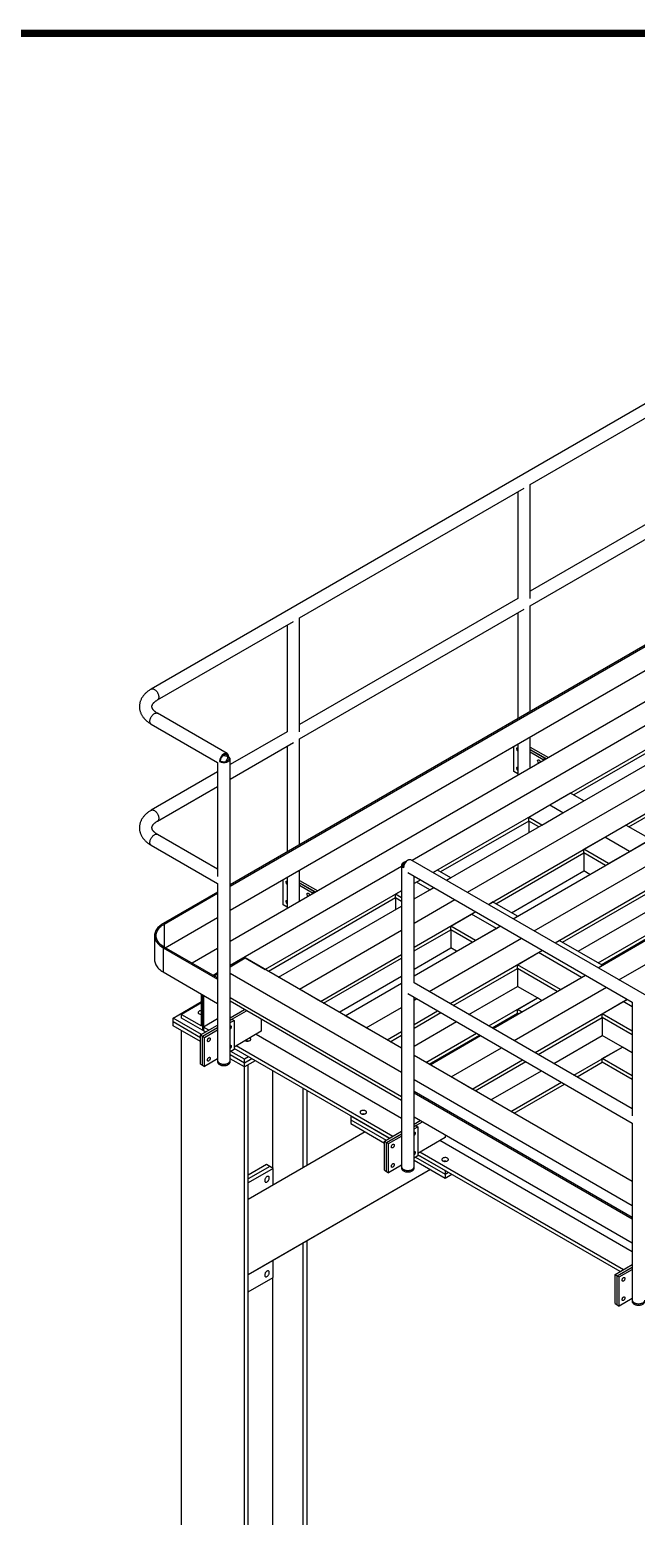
# Model space of a CAD drawing. Header units: millimetres. Extents: x 0 to 16187, y -20471 to 6290.
# Drawn here: x 3269.3 to 3351.1, y 2103.1 to 2303.5 of the extents above; entities that cross this region are included whole.
import ezdxf
from ezdxf.enums import TextEntityAlignment as Align

# ---------------------------------------------------------------- set-up
doc = ezdxf.new("R2010")
doc.units = ezdxf.units.MM
doc.layers.add('BORDER1', color=3, linetype='Continuous')
doc.layers.add('BORDER2', color=7, linetype='Continuous')
doc.styles.add('ROMANC', font='ROMANC', dxfattribs={"height": 5})
doc.styles.add('ROMANS', font='ROMANS.shx', dxfattribs={"width": 0.8})
doc.styles.add('ROMANT', font='ROMANT', dxfattribs={"height": 4})

# ---------------------------------------------------------------- blocks, each defined once
blk = doc.blocks.new('*U609')
at = {"layer": 'BORDER1', "color": 154, "true_color": 0x1859a9, "const_width": 1}
blk.add_lwpolyline([(1.81, 811), (1144, 811), (1144, 0), (0, 0), (0, 811)], close=True, dxfattribs=at)
at = {"layer": 'BORDER2', "flags": 8}
for tag, height, style, p in [('REV-A', 3.24, 'ROMANS', (986.93, 140.25)), ('RE-A', 8.06, 'ROMANT', (1084.63, 7.17))]:
    blk.add_attdef(tag, text='', height=height, dxfattribs=dict(at, style=style)).set_placement(p, align=Align.CENTER)
at = {"layer": 'BORDER2', "style": 'ROMANS', "width": 3.830216}
blk.add_attdef('DATE-A', text='', height=3.24, dxfattribs=at).set_placement((995.51, 140.25), (1008.51, 140.25), align=Align.FIT)
at = {"layer": 'BORDER2'}
for tag, height, style, p in [('DRN-A', 3.24, 'ROMANS', (1018.38, 140.25)), ('CHD-A', 3.24, 'ROMANS', (1032.35, 140.25)), ('APD-A', 3.24, 'ROMANS', (1046.64, 140.25)), ('CONS_CONT_VEND', 4.2, 'ROMANC', (1061.39, 72.83))]:
    blk.add_attdef(tag, text='', height=height, dxfattribs=dict(at, style=style)).set_placement(p, align=Align.CENTER)
at = {"layer": 'BORDER2', "style": 'ROMANS', "width": 0.8}
for tag, p, height in [('1:X', (997.23, 122.55), 3.5), ('LOC', (1042.74, 122.55), 3.5), ('PROJ_NO', (1118.64, 122.55), 3.5), ('CONS_DRG_NO', (1011, 63), 3)]:
    blk.add_attdef(tag, p, '', height=height, dxfattribs=at)
at = {"layer": 'BORDER2', "lineweight": 30, "width": 0.8, "flags": 104}
blk.add_attdef('COMMENTS-A', text='', height=2.2, dxfattribs=at).set_placement((1055.21, 142.07), align=Align.MIDDLE_LEFT)
at = {"layer": 'BORDER2', "style": 'ROMANS', "width": 0.8}
for tag, p in [('PROJECT_TITLE_1', (1061.07, 55.35)), ('PROJECT_TITLE_2', (1061.07, 49.3))]:
    blk.add_attdef(tag, text='', height=3.5, dxfattribs=at).set_placement(p, align=Align.MIDDLE)
at = {"layer": 'BORDER2', "style": 'ROMANT', "width": 0.8}
for tag, p in [('DRG_TITLE_1', (1061.07, 36.31)), ('DRG_TITLE_2', (1061.07, 28.31)), ('DRG_TITLE_3', (1061.07, 20.31))]:
    blk.add_attdef(tag, text='', height=5, dxfattribs=at).set_placement(p, align=Align.CENTER)
at = {"layer": 'BORDER2', "style": 'ROMANT'}
for tag, p in [('AR', (995, 7.17)), ('PA', (1011.74, 7.17)), ('DC', (1028.45, 7.17)), ('TS', (1120.84, 7.17))]:
    blk.add_attdef(tag, p, '', height=8.06, dxfattribs=at)
for tag, p in [('SRNO', (1074.7, 7.17)), ('SH', (1115.8, 7.18))]:
    blk.add_attdef(tag, text='', height=8.06, dxfattribs=at).set_placement(p, align=Align.RIGHT)
at = {"layer": 'BORDER2', "style": 'ROMANS', "flags": 2}
blk.add_attdef('TB_VERSION', text='', height=2, dxfattribs=at).set_placement((1, -1), align=Align.TOP_LEFT)

msp = doc.modelspace()

# ---------------------------------------------------------------- linework, layer by layer
at = {"color": 7, "linetype": 'Continuous', "lineweight": 25}
for p, q in [((3406.40346, 2284.33416), (3285.65791, 2214.62923)), ((3336.78523, 2242.19532), (3367.05386, 2259.66903)), ((3406.82543, 2252.04892), (3296.29728, 2188.24238)), ((3296.29728, 2188.0791), (3406.96685, 2251.96728)), ((3296.29728, 2184.81293), (3406.96685, 2248.70112)), ((3409.65386, 2246.05901), (3296.29728, 2180.61965)), ((3366.20992, 2244.8001), (3336.78523, 2227.81359)), ((3336.78523, 2225.86451), (3367.05386, 2243.33821)), ((3336.78523, 2226.83913), (3336.78523, 2242.19532)), ((3305.67253, 2224.23434), (3335.94116, 2241.70805)), ((3404.76149, 2239.96907), (3320.85591, 2191.53141)), ((3335.09723, 2241.22086), (3335.09723, 2226.83913)), ((3409.65386, 2239.52774), (3323.68434, 2189.8986)), ((3325.46625, 2188.86992), (3411.43576, 2238.49907)), ((3328.29468, 2187.23711), (3414.26419, 2236.86625)), ((3331.1231, 2185.60429), (3417.09262, 2235.23343)), ((3334.46065, 2183.67757), (3420.43016, 2233.30671)), ((3337.28908, 2182.04475), (3423.25859, 2231.6739)), ((3340.1175, 2180.41194), (3426.08702, 2230.04108)), ((3335.09723, 2226.83913), (3305.67253, 2209.85261)), ((3336.78523, 2211.61557), (3336.78523, 2225.86451)), ((3345.91578, 2177.06466), (3431.88529, 2226.69381)), ((3286.50184, 2213.16734), (3304.82846, 2223.74707)), ((3305.67253, 2207.90353), (3335.94116, 2225.37724)), ((3305.67253, 2208.87815), (3305.67253, 2224.23434)), ((3335.09723, 2224.89004), (3335.09723, 2210.64111)), ((3348.74421, 2175.43185), (3434.71372, 2225.06099)), ((3303.98453, 2223.25988), (3303.98453, 2208.87815)), ((3285.65791, 2209.90171), (3294.60928, 2204.73419)), ((3295.87525, 2205.95245), (3286.50184, 2211.3636)), ((3359.61898, 2210.1533), (3342.64849, 2200.35644)), ((3303.98453, 2208.87815), (3296.29728, 2204.44039)), ((3305.67253, 2193.65459), (3305.67253, 2207.90353)), ((3336.78523, 2203.99284), (3336.78523, 2208.18613)), ((3296.29728, 2202.49131), (3304.82846, 2207.41626)), ((3303.98453, 2206.92907), (3303.98453, 2192.68013)), ((3334.57326, 2203.51513), (3334.57326, 2206.90918)), ((3335.02827, 2207.17186), (3335.09723, 2207.13205)), ((3335.09723, 2207.21166), (3335.09723, 2203.01838)), ((3336.78523, 2206.81071), (3339.22584, 2205.40178)), ((3336.78523, 2206.48415), (3338.8159, 2205.31187)), ((3336.78523, 2206.48415), (3338.94299, 2205.23849)), ((3336.78523, 2206.15758), (3338.53306, 2205.14858)), ((3350.08725, 2196.06213), (3367.05774, 2205.85899)), ((3294.60928, 2204.73419), (3294.60928, 2189.37799)), ((3296.29728, 2164.55777), (3296.29728, 2205.2215)), ((3338.8159, 2205.31187), (3338.53306, 2205.14858)), ((3338.53306, 2205.14858), (3338.53306, 2205.00184)), ((3338.8159, 2205.31187), (3338.8159, 2205.16512)), ((3294.60928, 2203.46593), (3285.65791, 2198.29841)), ((3335.09723, 2203.21265), (3334.57326, 2203.51513)), ((3286.50184, 2196.83652), (3294.60928, 2201.51685)), ((3342.22415, 2200.6014), (3339.39573, 2198.96859)), ((3344.00606, 2199.57273), (3342.22415, 2200.6014)), ((3339.39573, 2198.96859), (3336.5673, 2197.33577)), ((3338.34921, 2196.3071), (3341.17763, 2197.93991)), ((3341.17763, 2197.93991), (3339.39573, 2198.96859)), ((3341.17763, 2197.93991), (3344.00606, 2199.57273)), ((3336.5673, 2196.84585), (3324.68797, 2189.98806)), ((3338.34921, 2196.3071), (3336.5673, 2197.33577)), ((3336.5673, 2196.84585), (3336.5673, 2197.33577)), ((3337.92487, 2196.06213), (3336.5673, 2196.84585)), ((3336.5673, 2196.84585), (3336.5673, 2195.27842)), ((3346.83449, 2194.67428), (3349.66292, 2196.3071)), ((3353.00046, 2194.38037), (3349.66292, 2196.3071)), ((3294.60928, 2190.35246), (3286.50184, 2195.03278)), ((3344.00606, 2193.04146), (3346.83449, 2194.67428)), ((3350.17203, 2192.74756), (3346.83449, 2194.67428)), ((3350.17203, 2192.74756), (3353.00046, 2194.38037)), ((3285.65791, 2193.57089), (3294.60928, 2188.40337)), ((3332.12674, 2185.69375), (3344.00606, 2192.55154)), ((3344.00606, 2192.55154), (3344.00606, 2193.04146)), ((3347.34361, 2191.11474), (3344.00606, 2193.04146)), ((3346.91927, 2190.86978), (3344.00606, 2192.55154)), ((3344.00606, 2192.55154), (3344.00606, 2190.11774)), ((3347.34361, 2191.11474), (3350.17203, 2192.74756)), ((3319.42024, 2190.70262), (3296.29728, 2177.35402)), ((3305.67253, 2186.03186), (3305.67253, 2190.22515)), ((3319.42024, 2190.89844), (3319.42024, 2150.2347)), ((3320.26431, 2189.92386), (3350.53294, 2172.45015)), ((3465.90897, 2107.79407), (3320.68621, 2191.62938)), ((3324.26364, 2190.23302), (3323.68434, 2189.8986)), ((3326.04555, 2189.20435), (3324.26364, 2190.23302)), ((3334.2347, 2184.47685), (3344.00606, 2190.11774)), ((3344.81131, 2189.65288), (3344.00606, 2190.11774)), ((3294.60928, 2188.40337), (3294.60928, 2164.55777)), ((3303.46056, 2185.55415), (3303.46056, 2188.94821)), ((3303.91557, 2189.21088), (3303.98453, 2189.17107)), ((3303.98453, 2189.25069), (3303.98453, 2185.0574)), ((3305.67253, 2188.84973), (3308.11314, 2187.4408)), ((3305.67253, 2188.52317), (3307.7032, 2187.35089)), ((3305.67253, 2188.52317), (3307.83029, 2187.27752)), ((3305.67253, 2188.19661), (3307.42036, 2187.1876)), ((3321.10824, 2175.05493), (3321.10824, 2189.43666)), ((3321.9962, 2188.92406), (3321.10824, 2188.41145)), ((3321.43521, 2188.6002), (3321.10824, 2188.41145)), ((3321.10824, 2186.3541), (3323.77811, 2187.89538)), ((3321.9962, 2188.92406), (3321.43521, 2188.6002)), ((3323.21712, 2187.57153), (3321.43521, 2188.6002)), ((3323.21712, 2187.57153), (3323.77811, 2187.89538)), ((3325.46625, 2188.86992), (3326.04555, 2189.20435)), ((3294.60928, 2187.26792), (3287.27347, 2183.03304)), ((3287.41489, 2182.9514), (3294.60928, 2187.10464)), ((3319.42024, 2187.43699), (3301.04225, 2176.8276)), ((3318.60679, 2186.47746), (3301.46659, 2176.58264)), ((3307.7032, 2187.35089), (3307.42036, 2187.1876)), ((3307.42036, 2187.1876), (3307.42036, 2187.04086)), ((3307.7032, 2187.35089), (3307.7032, 2187.20415)), ((3319.42024, 2187.43699), (3318.60679, 2186.96739)), ((3319.42024, 2186.49779), (3318.60679, 2186.96739)), ((3318.60679, 2186.47746), (3318.60679, 2186.96739)), ((3319.42024, 2186.00786), (3318.60679, 2186.47746)), ((3318.60679, 2186.47746), (3318.60679, 2184.91004)), ((3321.10824, 2186.3541), (3323.21712, 2187.57153)), ((3321.10824, 2183.08847), (3326.60654, 2186.26257)), ((3331.1231, 2185.60429), (3331.7024, 2185.93871)), ((3335.03995, 2184.01199), (3331.7024, 2185.93871)), ((3341.12113, 2180.5014), (3353.00046, 2187.35918)), ((3287.55677, 2179.76715), (3294.60928, 2183.83847)), ((3302.82416, 2175.79892), (3319.42024, 2185.37964)), ((3303.98453, 2185.25167), (3303.46056, 2185.55415)), ((3321.10824, 2179.82283), (3329.43497, 2184.62975)), ((3326.04555, 2182.67308), (3328.87398, 2184.3059)), ((3328.87398, 2184.3059), (3329.43497, 2184.62975)), ((3332.21152, 2182.37917), (3328.87398, 2184.3059)), ((3334.46065, 2183.67757), (3335.03995, 2184.01199)), ((3343.22909, 2179.2845), (3353.00046, 2184.92538)), ((3287.41489, 2182.9514), (3287.41489, 2179.84905)), ((3305.65259, 2174.16611), (3319.42024, 2182.11401)), ((3321.10824, 2175.96939), (3332.77251, 2182.70303)), ((3321.10824, 2179.33291), (3326.04555, 2182.18316)), ((3329.38309, 2180.74636), (3326.04555, 2182.67308)), ((3326.04555, 2182.18316), (3326.04555, 2182.67308)), ((3328.95876, 2180.5014), (3326.04555, 2182.18316)), ((3326.04555, 2182.18316), (3326.04555, 2179.74936)), ((3329.38309, 2180.74636), (3332.21152, 2182.37917)), ((3332.21152, 2182.37917), (3332.77251, 2182.70303)), ((3345.93024, 2177.72516), (3355.70161, 2183.36605)), ((3286.1019, 2181.40023), (3286.1019, 2178.13406)), ((3287.27347, 2179.76741), (3294.60928, 2175.53254)), ((3287.27347, 2179.76741), (3287.27347, 2176.50125)), ((3294.60928, 2175.69582), (3287.41489, 2179.84905)), ((3294.60928, 2179.64519), (3291.18866, 2177.6705)), ((3321.10824, 2176.89911), (3326.04555, 2179.74936)), ((3323.14464, 2173.87934), (3335.60094, 2181.07021)), ((3326.8508, 2179.2845), (3326.04555, 2179.74936)), ((3340.1175, 2180.41194), (3340.6968, 2180.74636)), ((3346.49508, 2177.39908), (3340.6968, 2180.74636)), ((3346.35458, 2177.48019), (3353.00046, 2181.31678)), ((3296.29728, 2177.20706), (3298.34111, 2178.38694)), ((3298.34111, 2178.38694), (3301.04225, 2176.8276)), ((3319.42024, 2166.21821), (3298.34111, 2178.38694)), ((3308.48102, 2172.53329), (3319.42024, 2178.84837)), ((3308.90535, 2172.28833), (3319.42024, 2178.35845)), ((3325.97307, 2172.24653), (3338.42937, 2179.43739)), ((3335.03995, 2177.48072), (3337.86837, 2179.11354)), ((3337.86837, 2179.11354), (3338.42937, 2179.43739)), ((3343.66665, 2175.76627), (3337.86837, 2179.11354)), ((3287.27347, 2176.50125), (3294.60928, 2172.26637)), ((3294.60928, 2176.37956), (3294.01708, 2176.03769)), ((3294.14436, 2175.96421), (3294.60928, 2176.2326)), ((3319.42024, 2162.95258), (3296.29728, 2176.30118)), ((3305.65259, 2174.16611), (3302.82416, 2175.79892)), ((3311.01331, 2171.07143), (3319.42024, 2175.92465)), ((3326.3974, 2172.00156), (3335.03995, 2176.9908)), ((3331.77134, 2168.89925), (3344.22764, 2176.09012)), ((3340.83822, 2174.13345), (3335.03995, 2177.48072)), ((3335.03995, 2176.9908), (3335.03995, 2177.48072)), ((3340.41389, 2173.88849), (3335.03995, 2176.9908)), ((3335.03995, 2176.9908), (3335.03995, 2174.557)), ((3340.83822, 2174.13345), (3343.66665, 2175.76627)), ((3343.66665, 2175.76627), (3344.22764, 2176.09012)), ((3345.91578, 2177.06466), (3346.49508, 2177.39908)), ((3308.48102, 2172.53329), (3305.65259, 2174.16611)), ((3311.81856, 2170.60657), (3319.42024, 2174.99493)), ((3350.53294, 2158.06841), (3321.10824, 2175.05493)), ((3328.50536, 2170.78467), (3335.03995, 2174.557)), ((3334.59977, 2167.26644), (3347.05607, 2174.4573)), ((3337.7411, 2172.99766), (3335.03995, 2174.557)), ((3288.59717, 2170.29527), (3292.42969, 2172.50774)), ((3292.42969, 2172.34454), (3289.72855, 2170.7852)), ((3292.42969, 2169.22586), (3292.42969, 2173.52462)), ((3292.55697, 2173.45115), (3292.55697, 2168.66246)), ((3292.68425, 2173.37767), (3292.68425, 2168.58898)), ((3319.42024, 2159.68695), (3296.29728, 2173.03555)), ((3319.42024, 2159.19702), (3296.29728, 2172.54562)), ((3314.64699, 2168.97375), (3319.42024, 2171.72929)), ((3320.26431, 2173.59304), (3350.53294, 2156.11933)), ((3321.10824, 2150.2347), (3321.10824, 2173.10585)), ((3321.10824, 2172.70376), (3321.4565, 2172.9048)), ((3331.20651, 2169.22533), (3337.7411, 2172.99766)), ((3335.03995, 2171.43832), (3337.7411, 2172.99766)), ((3337.4282, 2165.63362), (3349.8845, 2172.82449)), ((3338.30593, 2172.67159), (3337.7411, 2172.99766)), ((3346.49508, 2170.86782), (3349.3235, 2172.50064)), ((3349.3235, 2172.50064), (3349.8845, 2172.82449)), ((3350.53294, 2171.80244), (3349.3235, 2172.50064)), ((3350.53294, 2172.45015), (3350.53294, 2157.09395)), ((3292.42231, 2168.08707), (3288.59717, 2170.29527)), ((3288.59717, 2169.77269), (3288.59717, 2170.29527)), ((3288.59717, 2169.2501), (3288.59717, 2169.77269)), ((3292.29577, 2167.63753), (3288.59717, 2169.77269)), ((3289.72855, 2170.29527), (3289.72855, 2170.7852)), ((3289.72855, 2170.7852), (3292.42969, 2169.22586)), ((3292.55697, 2168.66246), (3289.72855, 2170.29527)), ((3294.60928, 2170.1902), (3292.68425, 2169.0789)), ((3296.29728, 2170.32404), (3298.22144, 2171.43483)), ((3296.29728, 2169.99748), (3298.50428, 2171.27155)), ((3296.29728, 2169.99748), (3296.53841, 2170.13668)), ((3296.29728, 2169.67091), (3296.82125, 2169.97339)), ((3296.53841, 2170.13668), (3296.82125, 2169.97339)), ((3296.82125, 2169.97339), (3296.82125, 2166.054)), ((3300.49821, 2170.12048), (3300.49821, 2168.50322)), ((3314.64699, 2168.97375), (3311.81856, 2170.60657)), ((3321.10824, 2169.43812), (3324.28493, 2171.27199)), ((3321.10824, 2168.9482), (3324.70926, 2171.02702)), ((3321.10824, 2166.5144), (3326.81722, 2169.81012)), ((3331.63084, 2168.98036), (3335.03995, 2170.9484)), ((3335.03995, 2170.9484), (3335.03995, 2171.43832)), ((3335.60478, 2171.11225), (3335.03995, 2171.43832)), ((3335.18045, 2170.86729), (3335.03995, 2170.9484)), ((3337.85253, 2165.38866), (3346.49508, 2170.37789)), ((3346.49508, 2170.37789), (3346.49508, 2170.86782)), ((3350.53294, 2168.53681), (3346.49508, 2170.86782)), ((3350.53294, 2168.04688), (3346.49508, 2170.37789)), ((3346.49508, 2170.37789), (3346.49508, 2167.9441)), ((3292.29577, 2167.11495), (3288.59717, 2169.2501)), ((3289.72855, 2057.41667), (3289.72855, 2168.59697)), ((3292.29577, 2168.01402), (3294.60928, 2169.34958)), ((3292.29577, 2164.09462), (3292.29577, 2168.01402)), ((3292.29577, 2168.01402), (3292.57861, 2167.85073)), ((3292.68425, 2168.58898), (3292.55697, 2168.66246)), ((3292.57861, 2167.85073), (3294.60928, 2169.02302)), ((3292.57861, 2163.93134), (3292.57861, 2167.85073)), ((3292.57861, 2167.85073), (3292.86145, 2167.68745)), ((3292.68425, 2169.0789), (3292.68425, 2168.58898)), ((3293.41233, 2168.65859), (3292.68425, 2169.0789)), ((3292.988, 2168.41363), (3292.68425, 2168.58898)), ((3292.86145, 2167.68745), (3294.60928, 2168.69645)), ((3292.86145, 2163.76806), (3292.86145, 2167.68745)), ((3300.49821, 2168.50322), (3296.82125, 2166.38056)), ((3319.42024, 2156.76322), (3299.79098, 2168.09495)), ((3317.47542, 2167.34094), (3314.64699, 2168.97375)), ((3317.47542, 2167.34094), (3319.42024, 2168.46366)), ((3317.89975, 2167.09597), (3319.42024, 2167.97374)), ((3322.70886, 2164.31974), (3329.51837, 2168.25079)), ((3323.13319, 2164.07477), (3329.94271, 2168.00582)), ((3323.27369, 2163.99366), (3330.08321, 2167.92471)), ((3339.96049, 2164.17176), (3346.49508, 2167.9441)), ((3349.19623, 2166.38476), (3346.49508, 2167.9441)), ((3296.82125, 2166.054), (3296.29728, 2165.75152)), ((3298.21383, 2164.7437), (3296.38266, 2165.80081)), ((3317.79896, 2154.09057), (3296.82125, 2166.20074)), ((3318.22329, 2154.33553), (3297.08984, 2166.53561)), ((3326.10212, 2162.36085), (3332.91163, 2166.2919)), ((3342.66164, 2162.61242), (3349.19623, 2166.38476)), ((3346.49508, 2164.82542), (3349.19623, 2166.38476)), ((3350.53294, 2165.61309), (3349.19623, 2166.38476)), ((3292.29577, 2164.09462), (3292.57861, 2163.93134)), ((3292.57861, 2163.93134), (3292.86145, 2163.76806)), ((3294.60928, 2164.77706), (3292.86145, 2163.76806)), ((3294.60928, 2164.55777), (3294.60928, 2164.3618)), ((3298.21383, 2164.22111), (3296.29728, 2165.32751)), ((3298.21383, 2163.69852), (3296.29728, 2164.80492)), ((3296.29728, 2164.3618), (3296.29728, 2164.55777)), ((3298.77951, 2165.07026), (3298.21383, 2164.7437)), ((3299.23213, 2164.80897), (3298.21383, 2164.22111)), ((3298.21383, 2164.22111), (3298.21383, 2164.7437)), ((3299.68476, 2164.54767), (3298.21383, 2163.69852)), ((3298.21383, 2163.69852), (3298.21383, 2164.22111)), ((3298.21383, 2052.51822), (3298.21383, 2163.69852)), ((3298.75123, 2052.82846), (3298.75123, 2164.00876)), ((3350.53294, 2148.25723), (3321.10824, 2165.24375)), ((3326.10212, 2162.36085), (3323.27369, 2163.99366)), ((3328.93055, 2160.72803), (3335.74006, 2164.65908)), ((3329.35488, 2160.48307), (3336.16439, 2164.41412)), ((3343.08597, 2162.36746), (3346.49508, 2164.33549)), ((3350.53294, 2162.49441), (3346.49508, 2164.82542)), ((3346.49508, 2164.33549), (3346.49508, 2164.82542)), ((3350.53294, 2162.00448), (3346.49508, 2164.33549)), ((3302.07463, 2150.05305), (3302.07463, 2163.16803)), ((3350.53294, 2144.9916), (3321.10824, 2161.97812)), ((3328.93055, 2160.72803), (3326.10212, 2162.36085)), ((3331.46284, 2159.26617), (3338.27235, 2163.19722)), ((3334.16399, 2157.70683), (3340.9735, 2161.63788)), ((3306.16171, 2150.11557), (3306.16171, 2160.80861)), ((3306.69911, 2150.4259), (3306.69911, 2160.49837)), ((3350.53294, 2143.41178), (3321.10824, 2160.39829)), ((3321.10824, 2160.23501), (3350.53294, 2143.24849)), ((3334.58832, 2157.46187), (3341.39783, 2161.39292)), ((3312.56809, 2157.11028), (3317.79896, 2154.09057)), ((3312.56809, 2157.11028), (3312.56809, 2156.58769)), ((3312.56809, 2156.58769), (3312.56809, 2156.06511)), ((3312.56809, 2156.58769), (3317.34634, 2153.82927)), ((3312.56809, 2156.06511), (3317.10673, 2153.44501)), ((3321.10824, 2156.96885), (3350.53294, 2139.98233)), ((3321.10824, 2156.00098), (3321.94654, 2156.48491)), ((3321.10824, 2155.67441), (3322.22938, 2156.32163)), ((3321.10824, 2155.67441), (3321.34937, 2155.81361)), ((3321.10824, 2155.34785), (3321.63221, 2155.65033)), ((3321.34937, 2155.81361), (3321.63221, 2155.65033)), ((3321.63221, 2155.65033), (3321.63221, 2151.73093)), ((3350.53294, 2156.11933), (3350.53294, 2132.27373)), ((3314.51656, 2154.94029), (3298.75123, 2145.8362)), ((3317.10673, 2153.69095), (3319.42024, 2155.02651)), ((3317.10673, 2153.69095), (3317.38957, 2153.52767)), ((3317.10673, 2149.77156), (3317.10673, 2153.69095)), ((3317.38957, 2153.52767), (3319.42024, 2154.69995)), ((3317.67242, 2153.36439), (3319.42024, 2154.37339)), ((3325.30917, 2154.18016), (3321.63221, 2152.0575)), ((3350.53294, 2138.80224), (3324.60195, 2153.77189)), ((3325.30917, 2154.54371), (3325.30917, 2154.18016)), ((3317.38957, 2149.60827), (3317.38957, 2153.52767)), ((3317.38957, 2153.52767), (3317.67242, 2153.36439)), ((3317.67242, 2149.44499), (3317.67242, 2153.36439)), ((3321.63221, 2151.73093), (3321.10824, 2151.42845)), ((3321.63221, 2151.87768), (3325.29602, 2149.76261)), ((3348.91166, 2136.12959), (3321.63221, 2151.87768)), ((3349.33599, 2136.37455), (3321.9008, 2152.21255)), ((3301.21196, 2150.55106), (3298.75123, 2149.13051)), ((3301.66451, 2150.28981), (3298.75123, 2148.60801)), ((3302.11706, 2150.02856), (3298.75123, 2148.08551)), ((3323.31656, 2149.86015), (3298.75123, 2135.67428)), ((3323.31692, 2149.85994), (3299.99574, 2136.39253)), ((3301.66451, 2150.28981), (3301.21196, 2150.55106)), ((3302.11706, 2150.02856), (3301.66451, 2150.28981)), ((3302.11706, 2147.77988), (3302.11706, 2150.02856)), ((3317.10673, 2149.77156), (3317.38957, 2149.60827)), ((3317.38957, 2149.60827), (3317.67242, 2149.44499)), ((3319.42024, 2150.45399), (3317.67242, 2149.44499)), ((3319.42024, 2150.2347), (3319.42024, 2150.03873)), ((3321.10824, 2151.13498), (3325.29602, 2148.71744)), ((3321.10824, 2150.03873), (3321.10824, 2150.2347)), ((3321.30669, 2151.54301), (3325.29602, 2149.24002)), ((3325.29602, 2149.76261), (3325.29602, 2149.24002)), ((3325.29602, 2149.24002), (3325.74864, 2149.50131)), ((3325.29602, 2149.24002), (3325.29602, 2148.71744)), ((3325.29602, 2148.71744), (3326.20126, 2149.24002)), ((3306.16171, 2057.10643), (3306.16171, 2139.95323)), ((3306.69911, 2057.41667), (3306.69911, 2140.26356)), ((3302.11706, 2135.33083), (3302.11706, 2137.61754)), ((3299.99574, 2136.39253), (3298.75123, 2135.67409)), ((3348.21943, 2135.72997), (3350.53294, 2137.06554)), ((3348.21943, 2135.72997), (3348.50227, 2135.56669)), ((3348.21943, 2131.81058), (3348.21943, 2135.72997)), ((3348.50227, 2135.56669), (3350.53294, 2136.73897)), ((3348.50227, 2135.56669), (3348.78511, 2135.40341)), ((3348.50227, 2131.6473), (3348.50227, 2135.56669)), ((3348.78511, 2135.40341), (3350.53294, 2136.41241)), ((3298.75123, 2133.38778), (3302.11706, 2135.33083)), ((3302.07463, 2059.46585), (3302.07463, 2135.30633)), ((3348.78511, 2131.48401), (3348.78511, 2135.40341)), ((3348.21943, 2131.81058), (3348.50227, 2131.6473)), ((3348.50227, 2131.6473), (3348.78511, 2131.48401)), ((3350.53294, 2132.49301), (3348.78511, 2131.48401)), ((3350.53294, 2132.27373), (3350.53294, 2132.07776))]:
    msp.add_line(p, q, dxfattribs=at)
at = {"color": 7, "linetype": 'Continuous', "lineweight": 25, "flags": 128}
for points in [[(3285.65786, 2214.6292), (3285.65787, 2214.62921), (3285.71657, 2214.65477), (3285.78148, 2214.66738), (3285.85149, 2214.66683), (3285.92541, 2214.65313), (3286.00198, 2214.62652), (3286.07987, 2214.58745)], [(3286.07987, 2214.58745), (3286.15777, 2214.53658), (3286.23434, 2214.47479), (3286.30826, 2214.40314), (3286.37827, 2214.32285), (3286.44318, 2214.2353), (3286.50187, 2214.14198), (3286.55335, 2214.04449), (3286.59672, 2213.9445), (3286.63124, 2213.84372), (3286.65634, 2213.74387), (3286.67157, 2213.64666), (3286.67667, 2213.55376), (3286.67157, 2213.46676), (3286.65634, 2213.38713), (3286.63124, 2213.31626), (3286.59672, 2213.25534), (3286.55335, 2213.20542), (3286.5024, 2213.16767)], [(3285.65791, 2209.90171), (3285.65787, 2209.90173), (3285.6064, 2209.93979), (3285.56303, 2209.98971), (3285.5285, 2210.05062), (3285.50341, 2210.1215), (3285.48818, 2210.20112), (3285.48308, 2210.28813), (3285.48818, 2210.38103), (3285.50341, 2210.47824), (3285.5285, 2210.57808), (3285.56303, 2210.67887), (3285.6064, 2210.77886), (3285.65787, 2210.87635), (3285.71657, 2210.96967), (3285.78148, 2211.05722), (3285.85149, 2211.13751), (3285.92541, 2211.20916), (3286.00198, 2211.27095), (3286.07987, 2211.32181)], [(3286.07987, 2211.32181), (3286.15777, 2211.36089), (3286.23434, 2211.3875), (3286.30826, 2211.4012), (3286.37827, 2211.40175), (3286.44318, 2211.38913), (3286.50184, 2211.3636)], [(3295.45328, 2205.91066), (3295.53118, 2205.94973), (3295.60774, 2205.97635), (3295.68167, 2205.99005), (3295.75168, 2205.99059), (3295.81659, 2205.97798), (3295.87528, 2205.95243), (3295.92675, 2205.91436), (3295.97012, 2205.86445), (3296.00465, 2205.80353), (3296.02974, 2205.73265), (3296.04497, 2205.65303), (3296.05008, 2205.56602)], [(3295.45328, 2205.79439), (3295.52388, 2205.82931), (3295.59305, 2205.85187), (3295.65937, 2205.86159), (3295.7215, 2205.85828), (3295.77816, 2205.84201), (3295.82821, 2205.8131), (3295.87063, 2205.77216), (3295.90456, 2205.72), (3295.92929, 2205.6577), (3295.94434, 2205.58651), (3295.94939, 2205.5079), (3295.94434, 2205.42345), (3295.92929, 2205.33489), (3295.90456, 2205.24403), (3295.87063, 2205.15271), (3295.82821, 2205.06278), (3295.77816, 2204.97609), (3295.7215, 2204.8944), (3295.67523, 2204.83728)], [(3334.94095, 2206.56903), (3334.94592, 2206.61704), (3334.96056, 2206.65691), (3334.98415, 2206.68664), (3335.0155, 2206.70474), (3335.05304, 2206.71031), (3335.09489, 2206.70306), (3335.09723, 2206.70231)], [(3294.85648, 2204.87698), (3294.90338, 2204.85188), (3294.99166, 2204.81361), (3295.08784, 2204.78231), (3295.19026, 2204.75853), (3295.29719, 2204.74267), (3295.40679, 2204.73501), (3295.51719, 2204.73567), (3295.62649, 2204.74464), (3295.73282, 2204.76177), (3295.83438, 2204.78677), (3295.92941, 2204.8192), (3296.0163, 2204.85852), (3296.09355, 2204.90405), (3296.15985, 2204.95501), (3296.21406, 2205.01053), (3296.25525, 2205.06966), (3296.28272, 2205.13139), (3296.296, 2205.19466), (3296.29486, 2205.25839), (3296.27932, 2205.32149)], [(3294.95718, 2204.9351), (3295.02862, 2204.89909), (3295.11242, 2204.86749), (3295.20317, 2204.84309), (3295.299, 2204.82639), (3295.39798, 2204.81774), (3295.49808, 2204.8173), (3295.59726, 2204.8251), (3295.69352, 2204.84096), (3295.78489, 2204.86457), (3295.8695, 2204.89545), (3295.94565, 2204.93296), (3296.01177, 2204.97635), (3296.06652, 2205.02473), (3296.10879, 2205.07711), (3296.13771, 2205.13244), (3296.1527, 2205.18957), (3296.15345, 2205.24736), (3296.13995, 2205.30462)], [(3296.13995, 2205.30462), (3296.11247, 2205.36019), (3296.07157, 2205.41293), (3296.01808, 2205.46178), (3295.9531, 2205.50574), (3295.87794, 2205.54391), (3295.79414, 2205.57551), (3295.7034, 2205.59991), (3295.60756, 2205.61661), (3295.50859, 2205.62527), (3295.40849, 2205.6257), (3295.3093, 2205.6179), (3295.23133, 2205.60572)], [(3334.94095, 2203.9561), (3334.94592, 2204.00411), (3334.96056, 2204.04398), (3334.98415, 2204.07371), (3335.0155, 2204.09181), (3335.05304, 2204.09738), (3335.09489, 2204.09013), (3335.09723, 2204.08938)], [(3337.76938, 2204.93621), (3337.77434, 2204.98422), (3337.78899, 2205.02409), (3337.81257, 2205.05382), (3337.84392, 2205.07193), (3337.88147, 2205.0775), (3337.92331, 2205.07025), (3337.96737, 2205.05055), (3338.01143, 2205.01938), (3338.05327, 2204.97831), (3338.09081, 2204.9294), (3338.12216, 2204.8751), (3338.14575, 2204.81814), (3338.15564, 2204.78397)], [(3285.65786, 2198.29839), (3285.65787, 2198.2984), (3285.71657, 2198.32395), (3285.78148, 2198.33656), (3285.85149, 2198.33601), (3285.92541, 2198.32232), (3286.00198, 2198.2957), (3286.07987, 2198.25663)], [(3286.07987, 2198.25663), (3286.15777, 2198.20576), (3286.23434, 2198.14398), (3286.30826, 2198.07233), (3286.37827, 2197.99204), (3286.44318, 2197.90448), (3286.50187, 2197.81116), (3286.55335, 2197.71367), (3286.59672, 2197.61368), (3286.63124, 2197.5129), (3286.65634, 2197.41305), (3286.67157, 2197.31585), (3286.67667, 2197.22295), (3286.67157, 2197.13594), (3286.65634, 2197.05632), (3286.63124, 2196.98544), (3286.59672, 2196.92452), (3286.55335, 2196.87461), (3286.5024, 2196.83685)], [(3285.65791, 2193.57089), (3285.65787, 2193.57091), (3285.6064, 2193.60897), (3285.56303, 2193.65889), (3285.5285, 2193.71981), (3285.50341, 2193.79068), (3285.48818, 2193.87031), (3285.48308, 2193.95731), (3285.48818, 2194.05021), (3285.50341, 2194.14742), (3285.5285, 2194.24727), (3285.56303, 2194.34805), (3285.6064, 2194.44804), (3285.65787, 2194.54553), (3285.71657, 2194.63885), (3285.78148, 2194.72641), (3285.85149, 2194.80669), (3285.92541, 2194.87835), (3286.00198, 2194.94013), (3286.07987, 2194.991)], [(3286.07987, 2194.991), (3286.15777, 2195.03007), (3286.23434, 2195.05668), (3286.30826, 2195.07038), (3286.37827, 2195.07093), (3286.44318, 2195.05832), (3286.50184, 2195.03278)], [(3320.26424, 2191.5876), (3320.34214, 2191.62667), (3320.41871, 2191.65328), (3320.49263, 2191.66698), (3320.56264, 2191.66753), (3320.62755, 2191.65492), (3320.68621, 2191.62938)], [(3319.99724, 2191.36064), (3319.9847, 2191.35817), (3319.88315, 2191.33317), (3319.78811, 2191.30073), (3319.70123, 2191.26142), (3319.62397, 2191.21589), (3319.55767, 2191.16492), (3319.50346, 2191.1094), (3319.46227, 2191.05027), (3319.4348, 2190.98854), (3319.42153, 2190.92527), (3319.42267, 2190.86155), (3319.43821, 2190.79845), (3319.46788, 2190.73706), (3319.51118, 2190.67843), (3319.56737, 2190.62357), (3319.63548, 2190.57341), (3319.66745, 2190.55391)], [(3319.90953, 2191.24788), (3319.84802, 2191.22449), (3319.77188, 2191.18698), (3319.70576, 2191.14359), (3319.65101, 2191.09521), (3319.60874, 2191.04282), (3319.57982, 2190.9875), (3319.56483, 2190.93036), (3319.56408, 2190.87258), (3319.57758, 2190.81532), (3319.60506, 2190.75975), (3319.64596, 2190.707), (3319.67632, 2190.67741)], [(3303.82825, 2188.60805), (3303.83322, 2188.65606), (3303.84786, 2188.69593), (3303.87145, 2188.72566), (3303.9028, 2188.74377), (3303.94034, 2188.74933), (3303.98219, 2188.74208), (3303.98453, 2188.74133)], [(3303.82825, 2185.99512), (3303.83322, 2186.04313), (3303.84786, 2186.083), (3303.87145, 2186.11273), (3303.9028, 2186.13084), (3303.94034, 2186.1364), (3303.98219, 2186.12915), (3303.98453, 2186.1284)], [(3306.65668, 2186.97523), (3306.66165, 2187.02324), (3306.67629, 2187.06311), (3306.69988, 2187.09285), (3306.73123, 2187.11095), (3306.76877, 2187.11652), (3306.81061, 2187.10927), (3306.85467, 2187.08957), (3306.89873, 2187.0584), (3306.94058, 2187.01733), (3306.97812, 2186.96842), (3307.00947, 2186.91412), (3307.03305, 2186.85716), (3307.04295, 2186.82299)], [(3287.27347, 2183.03304), (3287.10785, 2182.93148), (3286.95316, 2182.82432), (3286.80996, 2182.71197), (3286.67877, 2182.59484), (3286.56007, 2182.47334), (3286.4543, 2182.34793), (3286.36183, 2182.21906), (3286.28301, 2182.08721), (3286.21813, 2181.95284), (3286.16742, 2181.81646), (3286.13106, 2181.67856), (3286.1092, 2181.53965), (3286.1019, 2181.40023), (3286.1092, 2181.2608), (3286.13106, 2181.12189), (3286.16742, 2180.98399), (3286.21813, 2180.84761), (3286.28301, 2180.71325), (3286.36183, 2180.58139), (3286.4543, 2180.45252), (3286.56007, 2180.32711), (3286.67877, 2180.20562), (3286.80996, 2180.08848), (3286.95316, 2179.97613), (3287.10785, 2179.86898), (3287.27347, 2179.76741)], [(3287.41489, 2179.84905), (3287.25148, 2179.94951), (3287.09931, 2180.0557), (3286.95899, 2180.16719), (3286.83108, 2180.28355), (3286.71607, 2180.40431), (3286.61443, 2180.52901), (3286.52655, 2180.65714), (3286.45278, 2180.78821), (3286.39341, 2180.92169), (3286.34868, 2181.05706), (3286.31876, 2181.19378), (3286.30377, 2181.33132), (3286.30377, 2181.46913), (3286.31876, 2181.60667), (3286.34868, 2181.7434), (3286.39341, 2181.87877), (3286.45278, 2182.01225), (3286.52655, 2182.14331), (3286.61443, 2182.27145), (3286.71607, 2182.39614), (3286.83108, 2182.51691), (3286.95899, 2182.63327), (3287.09931, 2182.74476), (3287.25148, 2182.85094), (3287.41489, 2182.9514)], [(3286.1019, 2178.13406), (3286.1092, 2177.99464), (3286.13106, 2177.85573), (3286.16742, 2177.71783), (3286.21813, 2177.58145), (3286.28301, 2177.44708), (3286.36183, 2177.31523), (3286.4543, 2177.18636), (3286.56007, 2177.06095), (3286.67877, 2176.93945), (3286.80996, 2176.82232), (3286.95316, 2176.70997), (3287.10785, 2176.60281), (3287.27347, 2176.50125)], [(3292.42969, 2171.28399), (3292.40568, 2171.28406), (3292.32729, 2171.27896), (3292.25174, 2171.26587), (3292.18146, 2171.24519), (3292.1187, 2171.21761), (3292.06548, 2171.18399), (3292.02351, 2171.14544), (3291.99414, 2171.10317), (3291.97832, 2171.05856), (3291.97655, 2171.01303), (3291.98889, 2170.96805), (3292.01494, 2170.92507), (3292.05387, 2170.88547), (3292.10442, 2170.85051)], [(3293.22915, 2167.24649), (3293.23411, 2167.30023), (3293.24876, 2167.357), (3293.27234, 2167.41397), (3293.30369, 2167.46827), (3293.34123, 2167.51718), (3293.38308, 2167.55825), (3293.42714, 2167.58941), (3293.4712, 2167.60912), (3293.51304, 2167.61636), (3293.55058, 2167.6108), (3293.58193, 2167.59269), (3293.60552, 2167.56296), (3293.62016, 2167.52309), (3293.62513, 2167.47508), (3293.62016, 2167.42134), (3293.60552, 2167.36456), (3293.58193, 2167.30759), (3293.55058, 2167.25329), (3293.51304, 2167.20438), (3293.4712, 2167.16332), (3293.42714, 2167.13215), (3293.38308, 2167.11245), (3293.34123, 2167.1052), (3293.30369, 2167.11077), (3293.27234, 2167.12887), (3293.24876, 2167.1586), (3293.23411, 2167.19848), (3293.22915, 2167.24649)], [(3296.29728, 2169.24118), (3296.29962, 2169.24193), (3296.34147, 2169.24918), (3296.37901, 2169.24361), (3296.41036, 2169.22551), (3296.43395, 2169.19578), (3296.44859, 2169.15591), (3296.45356, 2169.1079), (3296.44859, 2169.05416), (3296.43395, 2168.99738), (3296.41036, 2168.94041), (3296.37901, 2168.88611), (3296.34147, 2168.8372), (3296.29962, 2168.79613), (3296.29728, 2168.79418)], [(3296.29728, 2166.62825), (3296.29962, 2166.629), (3296.34147, 2166.63625), (3296.37901, 2166.63068), (3296.41036, 2166.61258), (3296.43395, 2166.58285), (3296.44859, 2166.54297), (3296.45356, 2166.49497), (3296.44859, 2166.44122), (3296.43395, 2166.38445), (3296.41036, 2166.32748), (3296.37901, 2166.27318), (3296.34147, 2166.22427), (3296.29962, 2166.1832), (3296.29728, 2166.18125)], [(3298.33443, 2167.2541), (3298.35611, 2167.24294), (3298.42095, 2167.217), (3298.49277, 2167.19817), (3298.56926, 2167.18704), (3298.64796, 2167.18398), (3298.72635, 2167.18908), (3298.8019, 2167.20218), (3298.87218, 2167.22285), (3298.93495, 2167.25044), (3298.98817, 2167.28405), (3299.03013, 2167.32261), (3299.0595, 2167.36487), (3299.07532, 2167.40948), (3299.07709, 2167.45501), (3299.06475, 2167.49999), (3299.0387, 2167.54297), (3298.99977, 2167.58258), (3298.95651, 2167.61322)], [(3293.22915, 2164.63355), (3293.23411, 2164.6873), (3293.24876, 2164.74407), (3293.27234, 2164.80104), (3293.30369, 2164.85534), (3293.34123, 2164.90425), (3293.38308, 2164.94532), (3293.42714, 2164.97648), (3293.4712, 2164.99618), (3293.51304, 2165.00343), (3293.55058, 2164.99787), (3293.58193, 2164.97976), (3293.60552, 2164.95003), (3293.62016, 2164.91016), (3293.62513, 2164.86215), (3293.62016, 2164.80841), (3293.60552, 2164.75163), (3293.58193, 2164.69466), (3293.55058, 2164.64036), (3293.51304, 2164.59145), (3293.4712, 2164.55039), (3293.42714, 2164.51922), (3293.38308, 2164.49952), (3293.34123, 2164.49227), (3293.30369, 2164.49784), (3293.27234, 2164.51594), (3293.24876, 2164.54567), (3293.23411, 2164.58555), (3293.22915, 2164.63355)], [(3294.60928, 2164.55777), (3294.6165, 2164.49417), (3294.63804, 2164.43166), (3294.67353, 2164.37131), (3294.72236, 2164.31415), (3294.78369, 2164.26116), (3294.85648, 2164.21324)], [(3294.60928, 2164.55777), (3294.6117, 2164.52088), (3294.62725, 2164.45778), (3294.65692, 2164.39639), (3294.70022, 2164.33776), (3294.75641, 2164.2829), (3294.82452, 2164.23274), (3294.90338, 2164.18815), (3294.99166, 2164.14987), (3295.08784, 2164.11858), (3295.19026, 2164.0948), (3295.29719, 2164.07894), (3295.40679, 2164.07128), (3295.51719, 2164.07194), (3295.62649, 2164.08091), (3295.73282, 2164.09804), (3295.83438, 2164.12304), (3295.92941, 2164.15547), (3296.0163, 2164.19479), (3296.09355, 2164.24032), (3296.15985, 2164.29128), (3296.21406, 2164.3468), (3296.25525, 2164.40593), (3296.28272, 2164.46766), (3296.296, 2164.53093), (3296.29728, 2164.55777)], [(3294.60928, 2164.3618), (3294.6165, 2164.2982), (3294.63804, 2164.23569), (3294.67353, 2164.17534), (3294.72236, 2164.11818), (3294.78369, 2164.06519), (3294.85648, 2164.01727)], [(3294.85648, 2164.21324), (3294.93949, 2164.17122), (3295.03128, 2164.13581), (3295.1303, 2164.10763), (3295.23484, 2164.08714), (3295.34312, 2164.07471), (3295.45328, 2164.07054), (3295.56345, 2164.07471), (3295.67172, 2164.08714), (3295.77627, 2164.10763), (3295.87528, 2164.13581), (3295.96708, 2164.17122), (3296.05008, 2164.21324), (3296.12287, 2164.26116), (3296.18421, 2164.31415), (3296.23304, 2164.37131), (3296.26852, 2164.43166), (3296.29006, 2164.49417), (3296.29728, 2164.55777)], [(3294.85648, 2164.01727), (3294.93949, 2163.97525), (3295.03128, 2163.93984), (3295.1303, 2163.91166), (3295.23484, 2163.89117), (3295.34312, 2163.87874), (3295.45328, 2163.87457), (3295.56345, 2163.87874), (3295.67172, 2163.89117), (3295.77627, 2163.91166), (3295.87528, 2163.93984), (3295.96708, 2163.97525), (3296.05008, 2164.01727), (3296.12287, 2164.06519), (3296.18421, 2164.11818), (3296.23304, 2164.17534), (3296.26852, 2164.23569), (3296.29006, 2164.2982), (3296.29728, 2164.3618)], [(3314.57628, 2157.77982), (3314.51572, 2157.809), (3314.44712, 2157.83147), (3314.37266, 2157.84651), (3314.29475, 2157.85364), (3314.21589, 2157.85261), (3314.13861, 2157.84348), (3314.06539, 2157.82653), (3313.9986, 2157.8023), (3313.94038, 2157.77158), (3313.89259, 2157.73534), (3313.85678, 2157.69477), (3313.83409, 2157.65116), (3313.82526, 2157.6059), (3313.83057, 2157.56047), (3313.84984, 2157.51631), (3313.88246, 2157.47485), (3313.92739, 2157.43742), (3313.98317, 2157.40522), (3314.04801, 2157.37929), (3314.11983, 2157.36045), (3314.19632, 2157.34933), (3314.27502, 2157.34626), (3314.35341, 2157.35136), (3314.42896, 2157.36446), (3314.49924, 2157.38513), (3314.56201, 2157.41272), (3314.61523, 2157.44633), (3314.65719, 2157.48489), (3314.68656, 2157.52715), (3314.70238, 2157.57177), (3314.70415, 2157.61729), (3314.69181, 2157.66227), (3314.66576, 2157.70525), (3314.62683, 2157.74486), (3314.57628, 2157.77982)], [(3321.10824, 2154.91812), (3321.11059, 2154.91887), (3321.15243, 2154.92612), (3321.18997, 2154.92055), (3321.22132, 2154.90245), (3321.24491, 2154.87271), (3321.25955, 2154.83284), (3321.26452, 2154.78483), (3321.25955, 2154.73109), (3321.24491, 2154.67431), (3321.22132, 2154.61735), (3321.18997, 2154.56305), (3321.15243, 2154.51414), (3321.11059, 2154.47307), (3321.10824, 2154.47112)], [(3318.04011, 2152.92342), (3318.04508, 2152.97716), (3318.05972, 2153.03394), (3318.08331, 2153.09091), (3318.11466, 2153.14521), (3318.1522, 2153.19412), (3318.19404, 2153.23518), (3318.2381, 2153.26635), (3318.28216, 2153.28605), (3318.32401, 2153.2933), (3318.36155, 2153.28773), (3318.3929, 2153.26963), (3318.41648, 2153.2399), (3318.43113, 2153.20003), (3318.43609, 2153.15202), (3318.43113, 2153.09827), (3318.41648, 2153.0415), (3318.3929, 2152.98453), (3318.36155, 2152.93023), (3318.32401, 2152.88132), (3318.28216, 2152.84025), (3318.2381, 2152.80909), (3318.19404, 2152.78939), (3318.1522, 2152.78214), (3318.11466, 2152.7877), (3318.08331, 2152.80581), (3318.05972, 2152.83554), (3318.04508, 2152.87541), (3318.04011, 2152.92342)], [(3321.10824, 2152.30519), (3321.11059, 2152.30594), (3321.15243, 2152.31319), (3321.18997, 2152.30762), (3321.22132, 2152.28951), (3321.24491, 2152.25978), (3321.25955, 2152.21991), (3321.26452, 2152.1719), (3321.25955, 2152.11816), (3321.24491, 2152.06138), (3321.22132, 2152.00442), (3321.18997, 2151.95012), (3321.15243, 2151.90121), (3321.11059, 2151.86014), (3321.10824, 2151.85819)], [(3318.04011, 2150.31049), (3318.04508, 2150.36423), (3318.05972, 2150.42101), (3318.08331, 2150.47798), (3318.11466, 2150.53228), (3318.1522, 2150.58119), (3318.19404, 2150.62225), (3318.2381, 2150.65342), (3318.28216, 2150.67312), (3318.32401, 2150.68037), (3318.36155, 2150.6748), (3318.3929, 2150.6567), (3318.41648, 2150.62697), (3318.43113, 2150.58709), (3318.43609, 2150.53909), (3318.43113, 2150.48534), (3318.41648, 2150.42857), (3318.3929, 2150.3716), (3318.36155, 2150.3173), (3318.32401, 2150.26839), (3318.28216, 2150.22732), (3318.2381, 2150.19616), (3318.19404, 2150.17646), (3318.1522, 2150.16921), (3318.11466, 2150.17477), (3318.08331, 2150.19288), (3318.05972, 2150.22261), (3318.04508, 2150.26248), (3318.04011, 2150.31049)], [(3319.42024, 2150.2347), (3319.42746, 2150.17111), (3319.449, 2150.1086), (3319.48449, 2150.04825), (3319.53332, 2149.99109), (3319.59465, 2149.9381), (3319.66745, 2149.89018)], [(3319.42024, 2150.2347), (3319.42267, 2150.19781), (3319.43821, 2150.13471), (3319.46788, 2150.07333), (3319.51118, 2150.0147), (3319.56737, 2149.95984), (3319.63548, 2149.90968), (3319.71435, 2149.86508), (3319.80262, 2149.82681), (3319.8988, 2149.79552), (3320.00123, 2149.77174), (3320.10816, 2149.75588), (3320.21775, 2149.74821), (3320.32815, 2149.74887), (3320.43745, 2149.75784), (3320.54379, 2149.77497), (3320.64534, 2149.79997), (3320.74038, 2149.83241), (3320.82726, 2149.87173), (3320.90452, 2149.91725), (3320.97082, 2149.96822), (3321.02502, 2150.02374), (3321.06622, 2150.08287), (3321.09369, 2150.1446), (3321.10696, 2150.20787), (3321.10824, 2150.2347)], [(3319.42024, 2150.03873), (3319.42746, 2149.97514), (3319.449, 2149.91263), (3319.48449, 2149.85228), (3319.53332, 2149.79512), (3319.59465, 2149.74213), (3319.66745, 2149.69421)], [(3319.66745, 2149.89018), (3319.75045, 2149.84816), (3319.84224, 2149.81275), (3319.94126, 2149.78456), (3320.0458, 2149.76408), (3320.15408, 2149.75164), (3320.26424, 2149.74747), (3320.37441, 2149.75164), (3320.48269, 2149.76408), (3320.58723, 2149.78456), (3320.68624, 2149.81275), (3320.77804, 2149.84816), (3320.86104, 2149.89018), (3320.93383, 2149.9381), (3320.99517, 2149.99109), (3321.044, 2150.04825), (3321.07949, 2150.1086), (3321.10102, 2150.17111), (3321.10824, 2150.2347)], [(3319.66745, 2149.69421), (3319.75045, 2149.65219), (3319.84224, 2149.61678), (3319.94126, 2149.58859), (3320.0458, 2149.56811), (3320.15408, 2149.55567), (3320.26424, 2149.5515), (3320.37441, 2149.55567), (3320.48269, 2149.56811), (3320.58723, 2149.58859), (3320.68624, 2149.61678), (3320.77804, 2149.65219), (3320.86104, 2149.69421), (3320.93383, 2149.74213), (3320.99517, 2149.79512), (3321.044, 2149.85228), (3321.07949, 2149.91263), (3321.10102, 2149.97514), (3321.10824, 2150.03873)], [(3325.60714, 2151.41183), (3325.54659, 2151.44102), (3325.47798, 2151.46349), (3325.40353, 2151.47853), (3325.32561, 2151.48565), (3325.24675, 2151.48463), (3325.16947, 2151.4755), (3325.09626, 2151.45854), (3325.02947, 2151.43432), (3324.97124, 2151.40359), (3324.92346, 2151.36736), (3324.88765, 2151.32679), (3324.86496, 2151.28317), (3324.85613, 2151.23792), (3324.86143, 2151.19249), (3324.88071, 2151.14833), (3324.91333, 2151.10687), (3324.95825, 2151.06944), (3325.01403, 2151.03724), (3325.07887, 2151.0113), (3325.15069, 2150.99247), (3325.22718, 2150.98134), (3325.30589, 2150.97828), (3325.38428, 2150.98338), (3325.45983, 2150.99647), (3325.53011, 2151.01715), (3325.59287, 2151.04473), (3325.64609, 2151.07835), (3325.68806, 2151.11691), (3325.71743, 2151.15917), (3325.73325, 2151.20378), (3325.73502, 2151.24931), (3325.72268, 2151.29429), (3325.69663, 2151.33727), (3325.6577, 2151.37687), (3325.60714, 2151.41183)], [(3301.26853, 2148.91815), (3301.21297, 2148.8803), (3301.15921, 2148.83213), (3301.10895, 2148.77517), (3301.06383, 2148.71126), (3301.02528, 2148.64245), (3300.99455, 2148.57095), (3300.97263, 2148.49907), (3300.96022, 2148.42911), (3300.95771, 2148.36332), (3300.9652, 2148.30381), (3300.98244, 2148.25251), (3301.00887, 2148.21105), (3301.04365, 2148.18076), (3301.08565, 2148.16263), (3301.13353, 2148.15724), (3301.18576, 2148.16475), (3301.24064, 2148.18494), (3301.29642, 2148.21714), (3301.3513, 2148.26032), (3301.40352, 2148.3131), (3301.4514, 2148.37378), (3301.49341, 2148.44041), (3301.52819, 2148.51084), (3301.55462, 2148.58282), (3301.57185, 2148.65403), (3301.57934, 2148.72218), (3301.57684, 2148.78508), (3301.56443, 2148.84071), (3301.5425, 2148.88728), (3301.51178, 2148.9233), (3301.47323, 2148.9476), (3301.4281, 2148.95941), (3301.37785, 2148.95835), (3301.32408, 2148.94444), (3301.26853, 2148.91815)], [(3301.26853, 2135.46155), (3301.32408, 2135.4994), (3301.37785, 2135.54757), (3301.4281, 2135.60453), (3301.47323, 2135.66844), (3301.51178, 2135.73725), (3301.5425, 2135.80874), (3301.56443, 2135.88063), (3301.57684, 2135.95059), (3301.57934, 2136.01638), (3301.57185, 2136.07588), (3301.55462, 2136.12719), (3301.52819, 2136.16865), (3301.49341, 2136.19894), (3301.4514, 2136.21707), (3301.40352, 2136.22246), (3301.3513, 2136.21494), (3301.29642, 2136.19476), (3301.24064, 2136.16256), (3301.18576, 2136.11938), (3301.13353, 2136.0666), (3301.08565, 2136.00592), (3301.04365, 2135.93929), (3301.00887, 2135.86886), (3300.98244, 2135.79688), (3300.9652, 2135.72567), (3300.95771, 2135.65752), (3300.96022, 2135.59462), (3300.97263, 2135.53899), (3300.99455, 2135.49242), (3301.02528, 2135.4564), (3301.06383, 2135.4321), (3301.10895, 2135.42029), (3301.15921, 2135.42135), (3301.21297, 2135.43526), (3301.26853, 2135.46155)], [(3349.15281, 2134.96244), (3349.15777, 2135.01618), (3349.17242, 2135.07296), (3349.196, 2135.12993), (3349.22735, 2135.18423), (3349.26489, 2135.23314), (3349.30674, 2135.27421), (3349.3508, 2135.30537), (3349.39486, 2135.32507), (3349.4367, 2135.33232), (3349.47424, 2135.32675), (3349.50559, 2135.30865), (3349.52918, 2135.27892), (3349.54383, 2135.23905), (3349.54879, 2135.19104), (3349.54383, 2135.1373), (3349.52918, 2135.08052), (3349.50559, 2135.02355), (3349.47424, 2134.96925), (3349.4367, 2134.92034), (3349.39486, 2134.87927), (3349.3508, 2134.84811), (3349.30674, 2134.82841), (3349.26489, 2134.82116), (3349.22735, 2134.82673), (3349.196, 2134.84483), (3349.17242, 2134.87456), (3349.15777, 2134.91443), (3349.15281, 2134.96244)], [(3349.15281, 2132.34951), (3349.15777, 2132.40325), (3349.17242, 2132.46003), (3349.196, 2132.517), (3349.22735, 2132.5713), (3349.26489, 2132.62021), (3349.30674, 2132.66128), (3349.3508, 2132.69244), (3349.39486, 2132.71214), (3349.4367, 2132.71939), (3349.47424, 2132.71382), (3349.50559, 2132.69572), (3349.52918, 2132.66599), (3349.54383, 2132.62612), (3349.54879, 2132.57811), (3349.54383, 2132.52437), (3349.52918, 2132.46759), (3349.50559, 2132.41062), (3349.47424, 2132.35632), (3349.4367, 2132.30741), (3349.39486, 2132.26634), (3349.3508, 2132.23518), (3349.30674, 2132.21548), (3349.26489, 2132.20823), (3349.22735, 2132.2138), (3349.196, 2132.2319), (3349.17242, 2132.26163), (3349.15777, 2132.3015), (3349.15281, 2132.34951)], [(3350.53294, 2132.27373), (3350.54016, 2132.21013), (3350.5617, 2132.14762), (3350.59719, 2132.08727), (3350.64602, 2132.03011), (3350.70735, 2131.97712), (3350.78014, 2131.9292)], [(3350.53294, 2132.27373), (3350.53537, 2132.23683), (3350.55091, 2132.17374), (3350.58058, 2132.11235), (3350.62388, 2132.05372), (3350.68007, 2131.99886), (3350.74818, 2131.9487), (3350.82705, 2131.9041), (3350.91532, 2131.86583), (3351.0115, 2131.83454), (3351.11393, 2131.81076)], [(3350.53294, 2132.07776), (3350.54016, 2132.01416), (3350.5617, 2131.95165), (3350.59719, 2131.8913), (3350.64602, 2131.83414), (3350.70735, 2131.78115), (3350.78014, 2131.73323)], [(3350.78014, 2131.9292), (3350.86315, 2131.88718), (3350.95494, 2131.85177), (3351.05396, 2131.82358), (3351.1585, 2131.8031), (3351.26678, 2131.79066), (3351.37694, 2131.78649), (3351.48711, 2131.79066), (3351.59539, 2131.8031), (3351.69993, 2131.82358), (3351.79894, 2131.85177), (3351.89074, 2131.88718), (3351.97374, 2131.9292), (3352.04653, 2131.97712), (3352.10787, 2132.03011), (3352.1567, 2132.08727), (3352.19218, 2132.14762), (3352.21372, 2132.21013), (3352.22094, 2132.27373)], [(3350.78014, 2131.73323), (3350.86315, 2131.69121), (3350.95494, 2131.6558), (3351.05396, 2131.62761), (3351.1585, 2131.60713), (3351.26678, 2131.59469), (3351.37694, 2131.59052), (3351.48711, 2131.59469), (3351.59539, 2131.60713), (3351.69993, 2131.62761), (3351.79894, 2131.6558), (3351.89074, 2131.69121), (3351.97374, 2131.73323), (3352.04653, 2131.78115), (3352.10787, 2131.83414), (3352.1567, 2131.8913), (3352.19218, 2131.95165), (3352.21372, 2132.01416), (3352.22094, 2132.07776)]]:
    msp.add_lwpolyline(points, dxfattribs=at)
at = {"color": 7, "linetype": 'Continuous', "lineweight": 25}
for centre, radius, start, end in [((3296.15221, 2204.81801), 1.29706, 122.6054783, 177.3945215), ((3296.03011, 2204.8885), 1.07394, 122.487128, 177.5128718), ((3295.45324, 2204.2585), 1.45025, 83.4904446, 94.9621903), ((3335.37484, 2206.58938), 0.43436, 182.6860962, 230.2734615), ((3294.61833, 2205.70344), 1.45138, 325.0525984, 336.5052108), ((3295.8115, 2205.11265), 0.51232, 24.0565718, 62.2449146), ((3335.37484, 2203.97645), 0.43436, 182.6860962, 230.2734615), ((3338.20439, 2204.9572), 0.43552, 182.7629152, 226.767558), ((3320.96317, 2190.49495), 1.29706, 122.6054782, 177.3945233), ((3304.26214, 2188.6284), 0.43436, 182.6860962, 230.2734615), ((3304.26214, 2186.01547), 0.43436, 182.6860962, 230.2734615), ((3307.09169, 2186.99623), 0.43552, 182.7629152, 226.767558), ((3292.40687, 2171.42571), 0.64986, 242.2643594, 272.0129773), ((3292.41503, 2170.04881), 0.7454, 88.8728924, 98.9409467), ((3292.41522, 2170.046), 0.74821, 88.8918609, 98.921978), ((3298.63809, 2166.45216), 0.74989, 81.0727182, 98.9272818), ((3298.63809, 2166.45165), 0.75039, 81.0787141, 98.9212859), ((3314.26515, 2156.61444), 0.74989, 81.0727191, 98.9272809), ((3314.26515, 2156.61394), 0.75039, 81.0787148, 98.9212852), ((3325.29602, 2150.24646), 0.74989, 81.0727171, 98.9272829)]:
    msp.add_arc(centre, radius, start, end, dxfattribs=at)
for points, knots in [([(3285.65791, 2214.62923), (3285.624, 2214.6093), (3285.52735, 2214.55251), (3285.37461, 2214.45328), (3285.20304, 2214.32951), (3285.04152, 2214.19894), (3284.89067, 2214.06212), (3284.75121, 2213.9195), (3284.62376, 2213.77165), (3284.50883, 2213.61921), (3284.4068, 2213.46284), (3284.31793, 2213.30322), (3284.24236, 2213.141), (3284.1801, 2212.97681), (3284.13112, 2212.81121), (3284.09531, 2212.64474), (3284.07253, 2212.47789), (3284.06266, 2212.31112), (3284.06554, 2212.14484), (3284.08102, 2211.97951), (3284.10898, 2211.81554), (3284.14926, 2211.65329), (3284.20178, 2211.49306), (3284.26646, 2211.33512), (3284.34327, 2211.17976), (3284.43217, 2211.02727), (3284.53312, 2210.87797), (3284.64607, 2210.73223), (3284.77087, 2210.59045), (3284.90731, 2210.45308), (3285.05506, 2210.3206), (3285.21365, 2210.19345), (3285.38267, 2210.07222), (3285.532, 2209.97563), (3285.62594, 2209.92047), (3285.65791, 2209.90171)], [0, 0, 0, 0, 0.018063729, 0.051482582, 0.084912408, 0.118256526, 0.151445631, 0.184402847, 0.217050323, 0.249317719, 0.281150641, 0.312517006, 0.343410021, 0.373847651, 0.403869477, 0.433532259, 0.462905319, 0.492066463, 0.52109865, 0.550080933, 0.57907762, 0.608173857, 0.637451236, 0.666985326, 0.69684274, 0.72707775, 0.757728661, 0.788814477, 0.820332633, 0.852258676, 0.884548523, 0.917143315, 0.949976084, 0.982978838, 1, 1, 1, 1]), ([(3286.50184, 2211.3636), (3286.48049, 2211.37615), (3286.41847, 2211.41259), (3286.32339, 2211.47456), (3286.22041, 2211.54937), (3286.12838, 2211.62474), (3286.04721, 2211.69989), (3285.97685, 2211.77414), (3285.91706, 2211.84685), (3285.86744, 2211.9175), (3285.82744, 2211.98577), (3285.79639, 2212.05167), (3285.7736, 2212.11572), (3285.75851, 2212.1793), (3285.75115, 2212.24508), (3285.75286, 2212.31137), (3285.7638, 2212.37821), (3285.78255, 2212.44299), (3285.80886, 2212.50765), (3285.84418, 2212.5755), (3285.88985, 2212.64707), (3285.94723, 2212.72226), (3286.01477, 2212.79814), (3286.09272, 2212.87438), (3286.18118, 2212.95058), (3286.28039, 2213.02613), (3286.3867, 2213.09882), (3286.46445, 2213.14509), (3286.50184, 2213.16734)], [0, 0, 0, 0, 0.019075792, 0.05539662, 0.091600719, 0.127740636, 0.163882888, 0.200114262, 0.236583624, 0.27350414, 0.311181374, 0.350058938, 0.390796621, 0.434405974, 0.482443409, 0.536784506, 0.584686426, 0.627532447, 0.667197789, 0.704796044, 0.744636753, 0.782945393, 0.82029277, 0.85708352, 0.893578746, 0.929950764, 0.966308043, 1, 1, 1, 1]), ([(3285.65791, 2198.29841), (3285.624, 2198.27849), (3285.52735, 2198.22169), (3285.37461, 2198.12247), (3285.20304, 2197.9987), (3285.04152, 2197.86812), (3284.89067, 2197.7313), (3284.75121, 2197.58868), (3284.62376, 2197.44083), (3284.50883, 2197.28839), (3284.4068, 2197.13202), (3284.31793, 2196.9724), (3284.24236, 2196.81018), (3284.1801, 2196.64599), (3284.13112, 2196.4804), (3284.09531, 2196.31393), (3284.07253, 2196.14708), (3284.06266, 2195.9803), (3284.06554, 2195.81403), (3284.08102, 2195.6487), (3284.10898, 2195.48473), (3284.14926, 2195.32248), (3284.20178, 2195.16224), (3284.26646, 2195.0043), (3284.34327, 2194.84894), (3284.43217, 2194.69645), (3284.53312, 2194.54715), (3284.64607, 2194.40141), (3284.77087, 2194.25963), (3284.90731, 2194.12226), (3285.05506, 2193.98978), (3285.21365, 2193.86264), (3285.38267, 2193.74141), (3285.532, 2193.64481), (3285.62594, 2193.58966), (3285.65791, 2193.57089)], [0, 0, 0, 0, 0.0180637287, 0.0514825822, 0.0849124082, 0.1182565258, 0.1514456312, 0.1844028473, 0.2170503232, 0.2493177194, 0.2811506413, 0.3125170062, 0.3434100209, 0.3738476506, 0.4038694774, 0.4335322588, 0.4629053189, 0.4920664626, 0.52109865, 0.5500809327, 0.5790776201, 0.608173857, 0.6374512362, 0.6669853255, 0.6968427397, 0.7270777498, 0.7577286609, 0.7888144766, 0.820332633, 0.8522586762, 0.8845485226, 0.9171433145, 0.9499760837, 0.9829788379, 1, 1, 1, 1]), ([(3286.50184, 2195.03278), (3286.48049, 2195.04533), (3286.41847, 2195.08178), (3286.32339, 2195.14374), (3286.22041, 2195.21856), (3286.12838, 2195.29392), (3286.04721, 2195.36907), (3285.97685, 2195.44332), (3285.91706, 2195.51603), (3285.86744, 2195.58668), (3285.82744, 2195.65495), (3285.79639, 2195.72085), (3285.7736, 2195.7849), (3285.75851, 2195.84849), (3285.75115, 2195.91427), (3285.75286, 2195.98055), (3285.7638, 2196.0474), (3285.78255, 2196.11217), (3285.80886, 2196.17683), (3285.84418, 2196.24469), (3285.88985, 2196.31625), (3285.94723, 2196.39145), (3286.01477, 2196.46732), (3286.09272, 2196.54357), (3286.18118, 2196.61977), (3286.28039, 2196.69532), (3286.3867, 2196.768), (3286.46445, 2196.81427), (3286.50184, 2196.83652)], [0, 0, 0, 0, 0.019075792, 0.05539662, 0.091600719, 0.127740636, 0.163882888, 0.200114262, 0.236583624, 0.27350414, 0.311181374, 0.350058938, 0.390796621, 0.434405974, 0.482443409, 0.536784506, 0.584686426, 0.627532447, 0.667197789, 0.704796044, 0.744636753, 0.782945393, 0.82029277, 0.85708352, 0.893578746, 0.929950764, 0.966308043, 1, 1, 1, 1])]:
    msp.add_open_spline(points, degree=3, knots=knots, dxfattribs=at)

# ---------------------------------------------------------------- block references
at = {"layer": 'BORDER1'}
msp.add_blockref('*U609', (2840.54331, 1491.98256), dxfattribs=at)

doc.saveas('drawing.dxf')
